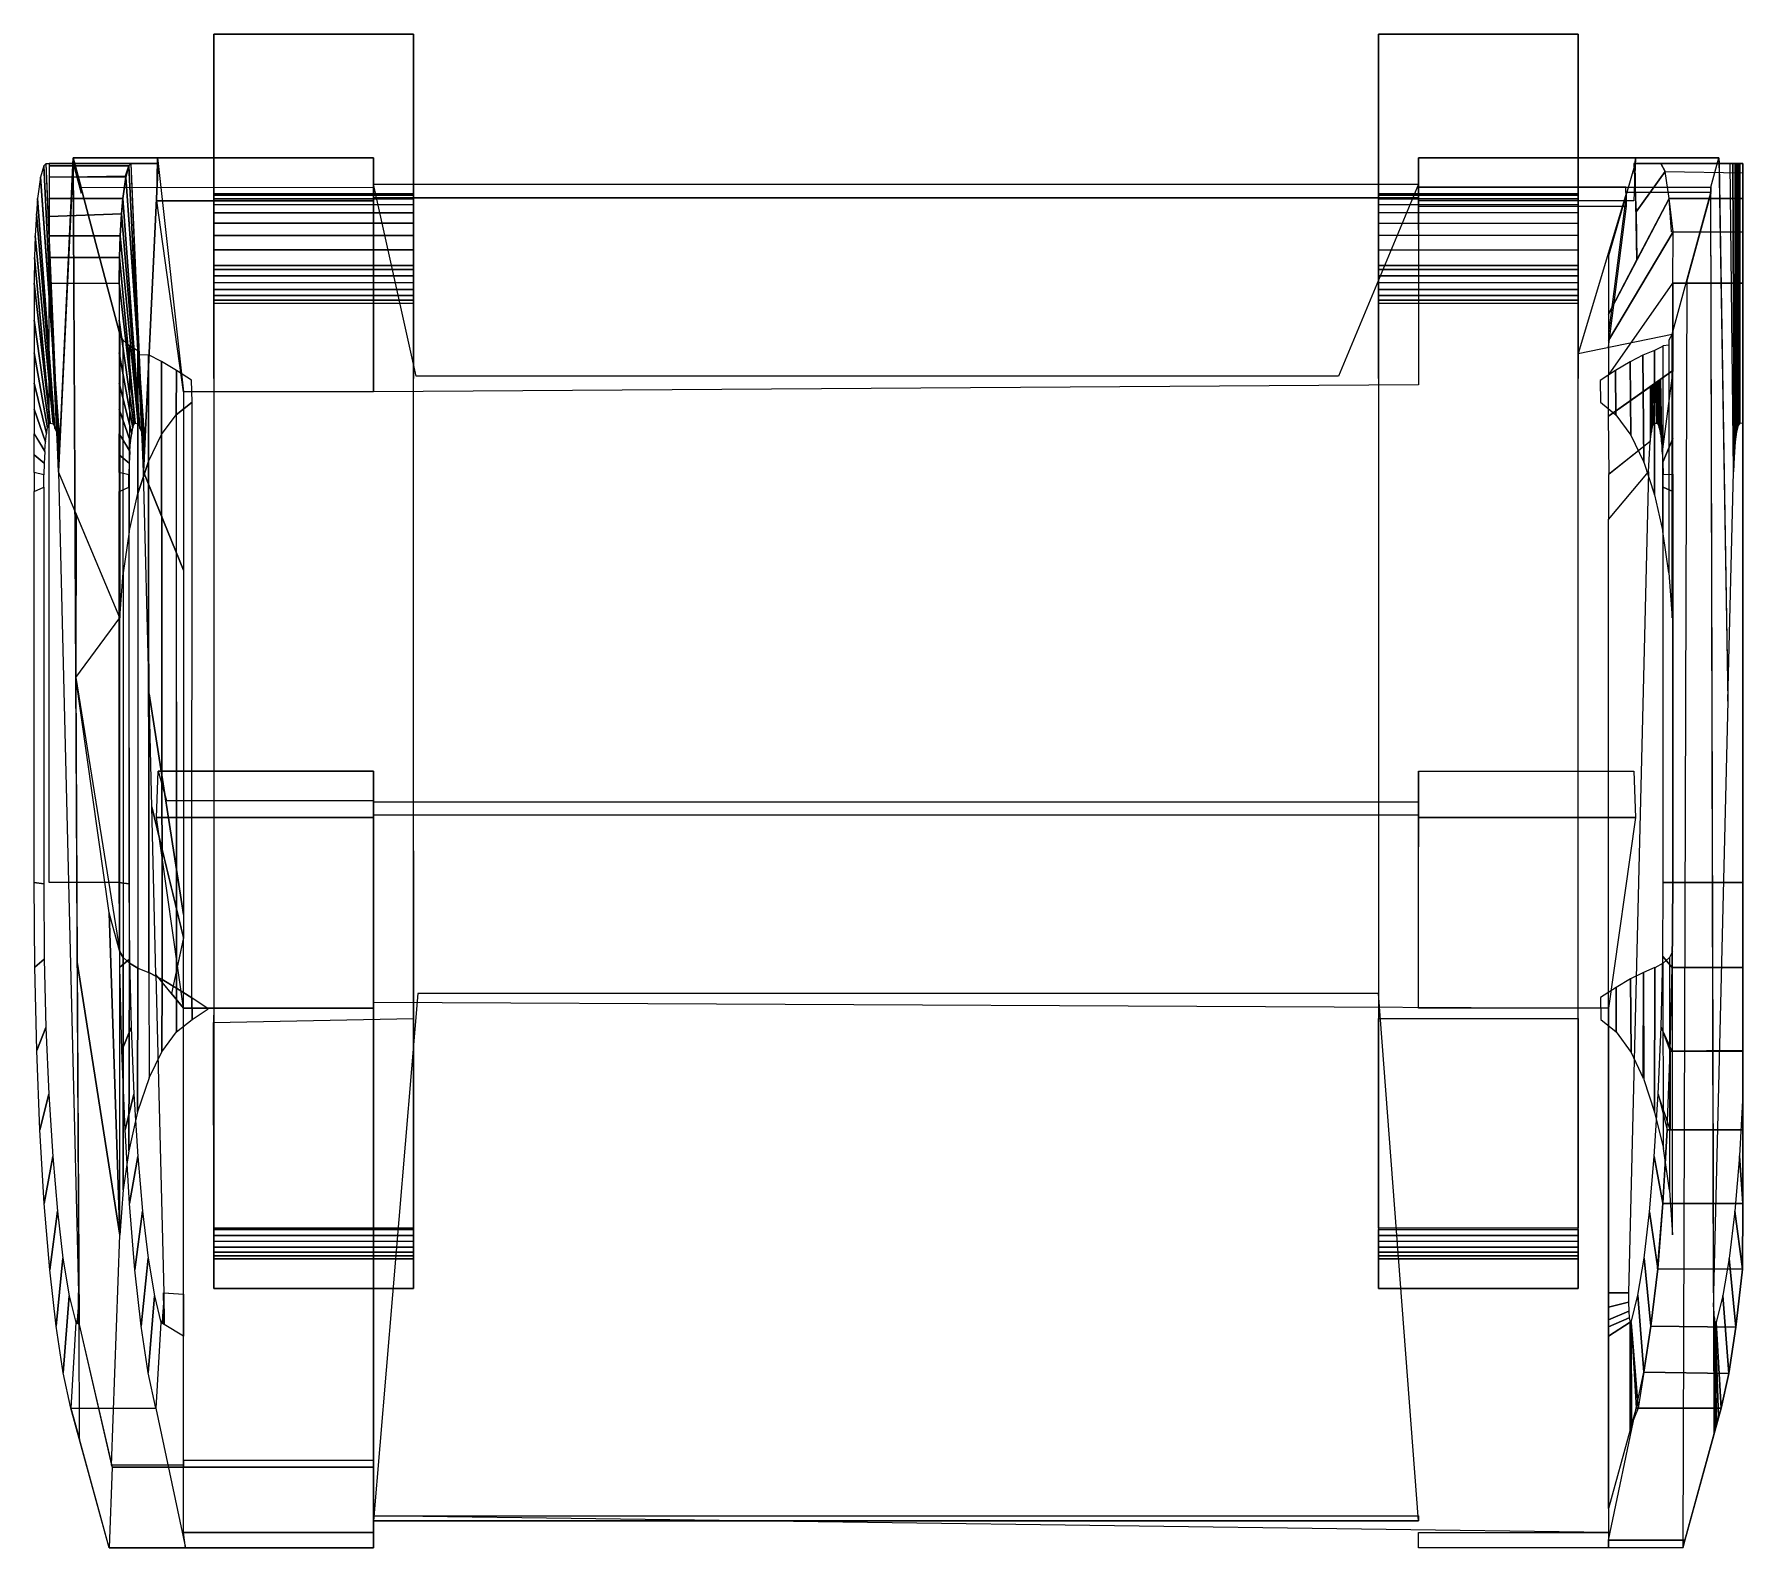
# Model space of a CAD drawing. Header units: millimetres. Extents: x -108 to 106, y -32 to 157.
import ezdxf

# ---------------------------------------------------------------- set-up
doc = ezdxf.new("R2010")
doc.units = ezdxf.units.MM
doc.layers.add('3D', color=1, linetype='Continuous')

msp = doc.modelspace()

# ---------------------------------------------------------------- linework, layer by layer
at = {"layer": '3D'}
for points in [[(-60.4, 157, 5), (-60.4, 137, 5), (-85.4, 137, 5), (-85.4, 157, 5)], [(-60.4, 157), (-60.4, 157, 5), (-85.4, 157, 5), (-85.4, 157)], [(-85.4, 157), (-85.4, 157, 5), (-85.4, 136.91, 4.61), (-85.4, 136.91, -0.13)], [(-60.4, 157), (-85.4, 157), (-85.4, 0), (-60.4, 0)], [(-60.4, 137, 5), (-60.4, 137), (-60.4, 157), (-60.4, 157, 5)], [(85.4, 157, 5), (85.4, 137, 5), (60.4, 137, 5), (60.4, 157, 5)], [(85.4, 157), (85.4, 157, 5), (60.4, 157, 5), (60.4, 157)], [(60.4, 157), (60.4, 157, 5), (60.4, 136.91, 4.61), (60.4, 136.91, -0.13)], [(85.4, 157), (60.4, 157), (60.4, 0), (85.4, 0)], [(85.4, 137, 5), (85.4, 137), (85.4, 157), (85.4, 157, 5)], [(-103.03, 141.52, 70.93), (-104.85, 102.22, 89.39), (-102.33, -0.54, 64.26), (-102.27, -4.48, 61.06)], [(-97.16, 119.45, 12.38), (-97.16, 83.96, 12.38), (-104.85, 102.22, 89.39), (-103.03, 141.52, 70.93)], [(-92.44, 141.52, 70.93), (-92.38, 140.84, 71.23), (-103.03, 140.82, 71.17), (-103.03, 141.52, 70.93)], [(-65.4, 137.85, 60.85), (-65.4, 141.52, 70.93), (-103.03, 141.52, 70.93), (-102, 137.82, 60.86)], [(-102, 137.82, 60.86), (-103, 141.52, 70.93), (-103.03, 140.82, 71.17), (-102.02, 137.12, 61.12)], [(-103, 141.52, 70.93), (-102.69, 76.5, 66.53), (-97.16, 83.96, 12.38), (-97.16, 119.45, 12.38)], [(-65.4, 141.52, 70.93), (-65.4, 136.13, 72.77), (-92.53, 136.13, 72.77), (-92.44, 141.52, 70.93)], [(-65.4, 137.85, 60.85), (-65.4, 132.51, 62.79), (-65.4, 136.13, 72.77), (-65.4, 141.52, 70.93)], [(65.4, 141.52, 70.93), (92.57, 141.52, 70.93), (92.37, 136.13, 72.77), (65.4, 136.13, 72.77)], [(65.4, 137.85, 60.85), (65.4, 141.52, 70.93), (65.4, 136.16, 72.87), (65.4, 132.53, 62.84)], [(102, 137.85, 60.85), (103, 141.52, 70.93), (65.4, 141.52, 70.93), (65.4, 137.85, 60.85)], [(103, 141.52, 70.93), (103.03, 140.82, 71.17), (92.54, 140.82, 71.17), (92.57, 141.52, 70.93)], [(103, 141.52, 70.93), (104.15, 73.51, 82.37), (102.34, -0.54, 64.26), (102, 137.86, 60.88)], [(-105.31, 107.66, 93.99), (-104.78, 106.63, 92.24), (-107.09, 139.12, 111.87), (-107.46, 136.44, 115.54)], [(-104.78, 106.9, 92.59), (-104.95, 104.58, 90.39), (-106.7, 140.52, 107.92), (-107.09, 139.12, 111.87)], [(-104.95, 104.58, 90.39), (-104.78, 103.49, 89.82), (-106.4, 140.82, 104.95), (-106.7, 140.52, 107.92)], [(-104.85, 102.22, 89.39), (-106.4, 140.82, 104.95), (-103.03, 140.82, 71.17), (-104.85, 102.22, 89.39)], [(-96.04, 140.52, 107.92), (-95.75, 140.82, 104.95), (-106, 140.82, 104.95), (-106, 140.52, 107.92)], [(-92.37, 140.82, 71.17), (-95.75, 140.82, 104.95), (-106, 140.82, 104.95), (-103.03, 140.82, 71.17)], [(-96.45, 139.28, 111.97), (-96.04, 140.52, 107.92), (-106, 140.52, 107.92), (-106, 139.12, 111.87)], [(-96.8, 136.44, 115.54), (-96.44, 139.12, 111.87), (-106, 139.12, 111.87), (-106, 136.44, 115.54)], [(-94.65, 107.66, 93.99), (-94.13, 106.63, 92.24), (-96.44, 139.12, 111.87), (-96.8, 136.44, 115.54)], [(-94.13, 106.9, 92.59), (-94.29, 104.58, 90.39), (-96.04, 140.52, 107.92), (-96.44, 139.12, 111.87)], [(-94.29, 104.58, 90.39), (-94.13, 103.49, 89.82), (-95.75, 140.82, 104.95), (-96.04, 140.52, 107.92)], [(-94.19, 102.22, 89.39), (-95.75, 140.82, 104.95), (-92.37, 140.82, 71.17), (-94.19, 102.22, 89.39)], [(-89.2, 89.93, 14.88), (-94.19, 102.22, 89.39), (-92.37, 140.82, 71.17), (-89.2, 112.23, 6.76)], [(89.2, 129.27, 39.36), (89.2, 121.97, 39.36), (92.76, 128.75, 75.05), (92.54, 140.82, 71.17)], [(103.03, 140.82, 71.17), (106, 140.82, 100.95), (95.75, 140.82, 104.95), (92.37, 140.82, 71.17)], [(96.28, 139.82, 110.33), (95.75, 140.82, 104.95), (92.37, 140.82, 71.17), (92.65, 134.78, 73.11)], [(96.8, 136.44, 115.54), (96.28, 139.82, 110.33), (92.65, 134.78, 73.11), (92.76, 128.75, 75.05)], [(95.75, 140.82, 104.95), (96.28, 139.82, 110.33), (106, 139.66, 110.72), (106, 140.82, 104.95)], [(95.75, 140.82, 104.95), (106, 140.82, 100.95), (106, 140.82, 104.95), (95.75, 140.82, 104.95)], [(106, 139.66, 110.72), (106, 136.42, 115.56), (96.8, 136.44, 115.54), (96.28, 139.82, 110.33)], [(104.42, 140.82, 85.07), (103.03, 140.82, 71.17), (104.15, 73.51, 82.37), (104.85, 102.22, 89.39)], [(104.92, 104.08, 90.11), (104.85, 102.22, 89.39), (104.42, 140.82, 85.07), (104.77, 140.82, 88.62)], [(105.06, 105.97, 91.5), (104.92, 104.08, 90.11), (104.77, 140.82, 88.62), (105.06, 140.82, 91.5)], [(105.22, 107.24, 93.16), (105.06, 105.97, 91.5), (105.06, 140.82, 91.5), (105.22, 140.82, 93.16)], [(105.41, 108.03, 95.02), (105.22, 107.24, 93.16), (105.22, 140.82, 93.16), (105.41, 140.82, 95.02)], [(105.62, 108.32, 97.17), (105.41, 108.03, 95.02), (105.41, 140.82, 95.02), (105.62, 140.82, 97.17)], [(106, 108.27, 100.95), (105.62, 108.32, 97.17), (105.62, 140.82, 97.17), (106, 140.82, 100.95)], [(106, 139.66, 100.95), (106, 139.66, 110.72), (106, 140.82, 104.95), (106, 140.82, 100.95)], [(106.01, 136.42, 115.56), (106, 139.66, 110.72), (106, 139.66, 100.95), (106, 136.42, 100.95)], [(-60.4, 137, 5), (-60.4, 136.85, 7.73), (-85.4, 136.85, 7.72), (-85.4, 137, 5)], [(-85.4, 137, -0.13), (-85.4, 133.75, -0.13), (-85.4, 136.85, 7.6), (-85.4, 137, -0.13)], [(-65.4, 136.52, 69.91), (-65.4, 138.23, 69.29), (65.4, 138.23, 69.29), (65.4, 136.52, 69.91)], [(65.4, 138.22, 69.28), (55.4, 114.21, 3.31), (-60.08, 114.21, 3.31), (-65.4, 138.22, 69.28)], [(-60.4, 137), (-60.4, 133.75), (-60.4, 136.85, 7.73), (-60.4, 137)], [(85.4, 137, 5), (85.4, 136.85, 7.73), (60.4, 136.85, 7.72), (60.4, 137, 5)], [(60.4, 137, -0.13), (60.4, 133.75, -0.13), (60.4, 136.85, 7.6), (60.4, 137, -0.13)], [(91.36, 137.85, 60.85), (65.4, 137.85, 60.85), (65.4, 135.47, 61.72), (91.43, 135.47, 61.72)], [(102.02, 137.18, 61.1), (91.43, 137.18, 61.1), (85.4, 117.02, 5.67), (97.16, 119.45, 12.38)], [(85.4, 137), (85.4, 133.75), (85.4, 136.85, 7.73), (85.4, 137)], [(91.43, 135.47, 61.72), (91.43, 137.18, 61.1), (89.2, 119.58, 12.75), (89.2, 117.87, 13.37)], [(102.02, 137.18, 61.1), (91.37, 137.18, 61.1), (91.37, 137.85, 60.85), (102, 137.85, 60.85)], [(98.5, -32.42, 25.85), (102.43, -18.11, 65.16), (102, 137.11, 60.9), (98.99, 126.13, 30.75)], [(-105.41, 108.04, 95.08), (-105.31, 107.66, 93.99), (-107.46, 136.44, 115.54), (-107.62, 134.53, 117.16)], [(-96.97, 134.53, 117.16), (-96.8, 136.44, 115.54), (-106, 136.44, 115.54), (-106, 134.17, 117.41)], [(-94.76, 108.04, 95.08), (-94.65, 107.66, 93.99), (-96.8, 136.44, 115.54), (-96.97, 134.53, 117.16)], [(-92.53, 136.13, 72.77), (-65.4, 136.13, 72.77), (-65.4, 112.23, 6.76), (-89.2, 112.23, 6.76)], [(-85.4, 134.65, 15.46), (-85.4, 123.91, -0.13), (-85.4, 126.43, -0.13), (-85.42, 135.66, 12.94)], [(-85.41, 135.66, 12.94), (-85.4, 126.43, -0.13), (-85.4, 129.2, -0.13), (-85.4, 136.4, 10.32)], [(-60.4, 136.85, 7.73), (-60.4, 136.4, 10.45), (-85.4, 136.4, 10.45), (-85.4, 136.85, 7.72)], [(-85.4, 136.4, 10.32), (-85.4, 129.2, -0.13), (-85.4, 133.75, -0.13), (-85.4, 136.85, 7.6)], [(-60.4, 136.4, 10.45), (-60.4, 135.66, 13.07), (-85.4, 135.67, 13.03), (-85.4, 136.4, 10.45)], [(-60.4, 135.66, 13.07), (-60.4, 134.65, 15.58), (-85.4, 134.65, 15.58), (-85.4, 135.67, 13.03)], [(-65.4, 112.23, 6.76), (-65.4, 136.52, 69.91), (65.4, 136.52, 69.91), (65.4, 113.13, 5.63)], [(-60.4, 134.65, 15.58), (-60.4, 123.91), (-60.4, 126.43), (-60.42, 135.66, 13.07)], [(-60.41, 135.66, 13.07), (-60.4, 126.43), (-60.4, 129.2), (-60.4, 136.4, 10.45)], [(-60.4, 136.4, 10.45), (-60.4, 129.2), (-60.4, 133.75), (-60.4, 136.85, 7.73)], [(60.4, 134.65, 15.46), (60.4, 123.91, -0.13), (60.4, 126.43, -0.13), (60.38, 135.66, 12.94)], [(60.39, 135.66, 12.94), (60.4, 126.43, -0.13), (60.4, 129.2, -0.13), (60.4, 136.4, 10.32)], [(85.4, 136.85, 7.73), (85.4, 136.4, 10.45), (60.4, 136.4, 10.45), (60.4, 136.85, 7.72)], [(60.4, 136.4, 10.32), (60.4, 129.2, -0.13), (60.4, 133.75, -0.13), (60.4, 136.85, 7.6)], [(85.4, 136.4, 10.45), (85.4, 135.66, 13.07), (60.4, 135.67, 13.03), (60.4, 136.4, 10.45)], [(85.4, 135.66, 13.07), (85.4, 134.65, 15.58), (60.4, 134.65, 15.58), (60.4, 135.67, 13.03)], [(85.4, 134.65, 15.58), (85.4, 123.91), (85.4, 126.43), (85.38, 135.66, 13.07)], [(85.39, 135.66, 13.07), (85.4, 126.43), (85.4, 129.2), (85.4, 136.4, 10.45)], [(85.4, 136.4, 10.45), (85.4, 129.2), (85.4, 133.75), (85.4, 136.85, 7.73)], [(97.28, 132.26, 118.5), (96.8, 136.44, 115.54), (89.2, 121.97, 39.36), (89.2, 118.65, 39.36)], [(106, 136.42, 115.56), (106, 132.21, 118.52), (97.1, 132.26, 118.5), (96.8, 136.44, 115.54)], [(106, 132.21, 118.52), (106.01, 136.42, 115.56), (106, 136.42, 100.95), (106, 132.21, 100.95)], [(-105.51, 108.24, 96.02), (-105.41, 108.04, 95.08), (-107.62, 134.53, 117.16), (-107.77, 131.78, 118.71)], [(-97.12, 131.78, 118.71), (-96.97, 134.53, 117.16), (-106, 134.17, 117.41), (-106, 131.78, 118.71)], [(-94.86, 108.24, 96.02), (-94.76, 108.04, 95.08), (-96.97, 134.53, 117.16), (-97.12, 131.78, 118.71)], [(-85.42, 133.35, 17.87), (-85.4, 120.78, -0.13), (-85.4, 123.91, -0.13), (-85.4, 134.65, 15.46)], [(-85.4, 131.81, 20.12), (-85.4, 117.47, -0.13), (-85.4, 120.78, -0.13), (-85.42, 133.35, 17.87)], [(-60.4, 134.65, 15.58), (-60.4, 133.35, 18), (-85.4, 133.35, 18), (-85.4, 134.65, 15.58)], [(-60.4, 133.35, 18), (-60.4, 131.81, 20.25), (-85.4, 131.81, 20.25), (-85.4, 133.35, 18)], [(-60.42, 133.35, 18), (-60.4, 120.78), (-60.4, 123.91), (-60.4, 134.65, 15.58)], [(-60.4, 131.81, 20.25), (-60.4, 117.47), (-60.4, 120.78), (-60.42, 133.35, 18)], [(60.38, 133.35, 17.87), (60.4, 120.78, -0.13), (60.4, 123.91, -0.13), (60.4, 134.65, 15.46)], [(60.4, 131.81, 20.12), (60.4, 117.47, -0.13), (60.4, 120.78, -0.13), (60.38, 133.35, 17.87)], [(85.4, 133.35, 18), (85.4, 131.81, 20.25), (60.4, 131.81, 20.25), (60.4, 133.35, 18)], [(85.38, 133.35, 18), (85.4, 120.78), (85.4, 123.91), (85.4, 134.65, 15.58)], [(85.4, 131.81, 20.25), (85.4, 117.47), (85.4, 120.78), (85.38, 133.35, 18)], [(-105.91, 108.32, 97.17), (-105.51, 108.24, 96.02), (-107.77, 131.78, 118.71), (-107.86, 129.07, 119.59)], [(-97.21, 129.07, 119.59), (-97.12, 131.78, 118.71), (-106, 131.78, 118.71), (-106, 129.07, 119.59)], [(-95.25, 108.32, 97.17), (-94.86, 108.24, 96.02), (-97.12, 131.78, 118.71), (-97.21, 129.07, 119.59)], [(-85.42, 130.03, 22.19), (-85.4, 115.09, -0.13), (-85.4, 117.47, -0.13), (-85.4, 131.81, 20.12)], [(-60.4, 131.81, 20.25), (-60.4, 130.03, 22.32), (-85.4, 130.03, 22.32), (-85.4, 131.81, 20.25)], [(-60.42, 130.03, 22.32), (-60.4, 115.09), (-60.4, 117.47), (-60.4, 131.81, 20.25)], [(60.38, 130.03, 22.19), (60.4, 115.09, -0.13), (60.4, 117.47, -0.13), (60.4, 131.81, 20.12)], [(85.38, 130.03, 22.32), (85.4, 115.09), (85.4, 117.47), (85.4, 131.81, 20.25)], [(97.24, 125.82, 119.95), (97.28, 132.26, 118.5), (89.2, 118.65, 39.36), (89.2, 114.32, 39.36)], [(106, 132.21, 118.52), (106, 125.82, 119.95), (97.24, 125.82, 119.95), (97.28, 132.26, 118.5)], [(106, 125.82, 119.95), (106, 132.21, 118.52), (106, 132.21, 100.95), (106, 125.59, 100.95)], [(-105.91, 108.32, 100.01), (-105.91, 108.32, 97.17), (-107.86, 129.07, 119.59), (-107.9, 125.82, 119.95)], [(-97.24, 125.82, 119.95), (-97.21, 129.07, 119.59), (-106, 129.07, 119.59), (-106, 125.82, 119.95)], [(-95.25, 108.32, 100.01), (-95.25, 108.32, 97.17), (-97.21, 129.07, 119.59), (-97.24, 125.82, 119.95)], [(-85.4, 128.04, 24.05), (-85.4, 113.91, -0.13), (-85.4, 115.09, -0.13), (-85.42, 130.03, 22.19)], [(-60.4, 130.03, 22.32), (-60.4, 128.04, 24.18), (-85.4, 128.04, 24.18), (-85.4, 130.03, 22.32)], [(-60.4, 128.04, 24.18), (-60.4, 113.91), (-60.4, 115.09), (-60.42, 130.03, 22.32)], [(60.4, 128.04, 24.05), (60.4, 113.91, -0.13), (60.4, 115.09, -0.13), (60.38, 130.03, 22.19)], [(85.4, 130.03, 22.32), (85.4, 128.04, 24.18), (60.4, 128.04, 24.18), (60.4, 130.03, 22.32)], [(85.4, 128.04, 24.18), (85.4, 113.91), (85.4, 115.09), (85.38, 130.03, 22.32)], [(-60.4, 128.04, 24.18), (-60.4, 127.56, 24.5), (-85.4, 127.57, 24.5), (-85.4, 128.04, 24.18)], [(-60.4, 127.56, 24.5), (-60.4, 126.76, 24.81), (-85.4, 126.76, 24.81), (-85.4, 127.57, 24.5)], [(-60.4, 126.76, 24.81), (-60.4, 125.91, 24.86), (-85.4, 125.9, 24.86), (-85.4, 126.76, 24.81)], [(-60.4, 116.86, 5.23), (-60.4, 128.04, 24.18), (-60.4, 127.56, 24.5), (-60.4, 116.86, 5.23)], [(-60.4, 127.56, 24.5), (-60.4, 126.76, 24.81), (-60.4, 116.86, 5.23), (-60.4, 127.56, 24.5)], [(-60.4, 126.76, 24.81), (-60.4, 125.91, 24.86), (-60.4, 116.86, 5.23), (-60.4, 126.76, 24.81)], [(85.4, 128.04, 24.18), (85.4, 127.56, 24.5), (60.4, 127.57, 24.5), (60.4, 128.04, 24.18)], [(85.4, 127.56, 24.5), (85.4, 126.76, 24.81), (60.4, 126.76, 24.81), (60.4, 127.57, 24.5)], [(85.4, 126.76, 24.81), (85.4, 125.91, 24.86), (60.4, 125.9, 24.86), (60.4, 126.76, 24.81)], [(85.4, 127.56, 24.5), (85.4, 126.76, 24.81), (85.4, 116.86, 5.23), (85.4, 127.56, 24.5)], [(85.4, 126.76, 24.81), (85.4, 125.91, 24.86), (85.4, 116.86, 5.23), (85.4, 126.76, 24.81)], [(-106.06, 108.17, 101.56), (-105.91, 108.32, 100.01), (-107.9, 125.82, 119.95), (-107.9, 121.19, 119.95)], [(-97.24, 50.84, 119.95), (-106, 50.84, 119.95), (-106, 125.82, 119.95), (-97.24, 125.82, 119.95)], [(-95.41, 108.17, 101.56), (-95.25, 108.32, 100.01), (-97.24, 125.82, 119.95), (-97.24, 121.19, 119.95)], [(-60.4, 125.91, 24.86), (-60.4, 125.06, 24.68), (-85.4, 125.06, 24.68), (-85.4, 125.9, 24.86)], [(-60.4, 125.06, 24.68), (-60.4, 124.31, 24.27), (-85.4, 124.3, 24.27), (-85.4, 125.06, 24.68)], [(-60.4, 124.31, 24.27), (-60.4, 123.71, 23.67), (-85.4, 123.71, 23.67), (-85.4, 124.3, 24.27)], [(-60.4, 125.91, 24.86), (-60.4, 125.06, 24.68), (-60.4, 116.86, 5.23), (-60.4, 125.91, 24.86)], [(-60.4, 125.06, 24.68), (-60.4, 124.31, 24.27), (-60.4, 116.86, 5.23), (-60.4, 125.06, 24.68)], [(-60.4, 124.31, 24.27), (-60.4, 123.71, 23.67), (-60.4, 116.86, 5.23), (-60.4, 124.31, 24.27)], [(85.4, 125.91, 24.86), (85.4, 125.06, 24.68), (60.4, 125.06, 24.68), (60.4, 125.9, 24.86)], [(85.4, 125.06, 24.68), (85.4, 124.31, 24.27), (60.4, 124.3, 24.27), (60.4, 125.06, 24.68)], [(85.4, 124.31, 24.27), (85.4, 123.71, 23.67), (60.4, 123.71, 23.67), (60.4, 124.3, 24.27)], [(85.4, 125.91, 24.86), (85.4, 125.06, 24.68), (85.4, 116.86, 5.23), (85.4, 125.91, 24.86)], [(85.4, 125.06, 24.68), (85.4, 124.31, 24.27), (85.4, 116.86, 5.23), (85.4, 125.06, 24.68)], [(85.4, 124.31, 24.27), (85.4, 123.71, 23.67), (85.4, 116.86, 5.23), (85.4, 124.31, 24.27)], [(89.2, 114.32, 39.36), (97.24, 125.82, 119.95), (97.24, 114.89, 119.95), (89.2, 109.19, 39.36)], [(106, 125.82, 119.95), (106, 50.84, 119.95), (97.24, 50.84, 119.95), (97.24, 125.82, 119.95)], [(106, 119.89, 100.95), (106, 117.52, 119.95), (106, 125.82, 119.85), (106, 125.59, 100.95)], [(-60.4, 123.71, 23.67), (-60.4, 123.3, 22.9), (-85.4, 123.3, 22.9), (-85.4, 123.71, 23.67)], [(-60.4, 123.71, 23.67), (-60.4, 123.3, 22.9), (-60.4, 116.86, 5.23), (-60.4, 123.71, 23.67)], [(85.4, 123.71, 23.67), (85.4, 123.3, 22.9), (60.4, 123.3, 22.9), (60.4, 123.71, 23.67)], [(85.4, 123.71, 23.67), (85.4, 123.3, 22.9), (85.4, 116.86, 5.23), (85.4, 123.71, 23.67)], [(-106.21, 107.72, 103.06), (-106.06, 108.17, 101.56), (-107.9, 121.19, 119.95), (-107.9, 117.14, 119.95)], [(-95.56, 107.72, 103.06), (-95.41, 108.17, 101.56), (-97.24, 121.19, 119.95), (-97.24, 117.14, 119.95)], [(106, 108.16, 101.61), (106, 108.27, 100.95), (106, 119.89, 100.95), (106, 117.52, 119.95)], [(-96.75, 118.69, 10.31), (-97.16, 119.45, 12.38), (-97.16, 83.96, 12.38), (-96.76, 89.58, 10.33)], [(-96.75, 118.69, 10.31), (-95.98, 117.99, 8.39), (-96.02, 94.7, 8.47), (-96.76, 89.58, 10.33)], [(-94.93, 117.39, 6.74), (-95.98, 117.99, 8.39), (-96.02, 94.7, 8.47), (-94.92, 99.5, 6.72)], [(94.96, 99.34, 6.78), (96.01, 94.76, 8.45), (96.04, 117.95, 8.5), (94.94, 117.4, 6.75)], [(96.76, 89.57, 10.34), (96.01, 94.76, 8.45), (96.04, 118.04, 8.5), (96.76, 118.14, 10.32)], [(96.76, 89.57, 10.34), (97.16, 83.96, 12.38), (97.16, 119.45, 12.38), (96.76, 118.7, 10.32)], [(-106.34, 107.02, 104.39), (-106.21, 107.72, 103.06), (-107.9, 117.14, 119.95), (-107.9, 113.32, 119.95)], [(-95.69, 107.02, 104.39), (-95.56, 107.72, 103.06), (-97.24, 117.14, 119.95), (-97.24, 113.32, 119.95)], [(-93.6, 116.85, 5.28), (-94.93, 116.84, 6.74), (-94.92, 99.5, 6.72), (-93.57, 103.53, 5.25)], [(-91.94, 116.02, 4.03), (-93.6, 116.85, 5.28), (-93.56, 39.55, 5.25), (-91.87, 38.7, 3.99)], [(-93.58, 116.85, 5.26), (-93.57, 103.53, 5.25), (-91.95, 106.88, 4.04), (-91.94, 116.02, 4.03)], [(-90.06, 114.9, 3.11), (-91.94, 116.02, 4.03), (-91.95, 106.88, 4.04), (-90.12, 109.37, 3.13)], [(-90.06, 114.9, 3.11), (-91.94, 116.02, 4.03), (-91.87, 38.7, 3.99), (-90.06, 37.62, 3.11)], [(90.11, 109.38, 3.12), (91.99, 106.8, 4.07), (91.9, 116, 4.01), (90.09, 114.92, 3.12)], [(91.99, 106.8, 4.07), (93.61, 103.43, 5.29), (93.51, 116.81, 5.21), (91.9, 116, 4.01)], [(93.61, 103.43, 5.29), (94.96, 99.34, 6.78), (94.94, 117.4, 6.75), (93.51, 116.81, 5.21)], [(106, 107.73, 103.02), (106, 108.16, 101.61), (106, 117.52, 119.95), (106, 115.53, 119.95)], [(106, 107.03, 104.38), (106, 107.73, 103.02), (106, 115.53, 119.95), (106, 112.61, 119.95)], [(-90.06, 114.9, 3.11), (-90.12, 109.37, 3.13), (-88.13, 110.96, 2.57), (-88.18, 113.68, 2.57)], [(88.15, 113.67, 2.57), (88.18, 110.93, 2.58), (90.11, 109.38, 3.12), (90.09, 114.92, 3.12)], [(95.25, 108.32, 100.01), (95.41, 108.16, 101.58), (95.27, 113.49, 100.15), (95.1, 113.37, 98.47)], [(95.42, 108.16, 101.63), (95.55, 107.74, 103), (95.42, 113.6, 101.69), (95.27, 113.49, 100.15)], [(95.55, 107.74, 103), (95.69, 106.99, 104.43), (95.57, 113.7, 103.2), (95.42, 113.6, 101.69)], [(95.69, 106.99, 104.43), (95.82, 105.99, 105.66), (95.68, 113.78, 104.27), (95.57, 113.7, 103.2)], [(95.82, 105.99, 105.66), (95.92, 104.75, 106.68), (95.76, 113.83, 105.05), (95.68, 113.7, 104.28)], [(95.92, 104.75, 106.68), (95.76, 113.83, 105.05), (97.24, 114.89, 119.95), (95.92, 104.75, 106.68)], [(95.92, 104.75, 106.68), (95.99, 103.44, 107.38), (97.24, 106.4, 119.95), (97.24, 114.89, 119.95)], [(-106.47, 105.99, 105.66), (-106.34, 107.02, 104.39), (-107.9, 113.32, 119.95), (-107.9, 110.08, 119.95)], [(-95.82, 105.99, 105.66), (-95.69, 107.02, 104.39), (-97.24, 113.32, 119.95), (-97.24, 110.08, 119.95)], [(89.26, 101.94, 39.93), (89.2, 109.19, 39.36), (94.4, 112.87, 91.46), (94.41, 106.04, 91.57)], [(94.41, 106.04, 91.57), (94.57, 107.23, 93.13), (94.53, 112.96, 92.72), (94.4, 112.87, 91.46)], [(94.57, 107.23, 93.13), (94.76, 108.05, 95.1), (94.7, 113.09, 94.49), (94.53, 112.96, 92.72)], [(94.76, 108.05, 95.1), (94.97, 108.32, 97.17), (94.89, 113.22, 96.32), (94.7, 113.09, 94.49)], [(94.97, 108.32, 97.17), (95.25, 108.32, 100.01), (95.1, 113.37, 98.47), (94.89, 113.22, 96.32)], [(106, 105.94, 105.7), (106, 107.03, 104.38), (106, 112.61, 119.95), (106, 109.63, 119.95)], [(-106.57, 104.83, 106.62), (-106.47, 105.99, 105.66), (-107.9, 110.08, 119.95), (-107.9, 107, 119.95)], [(-95.91, 104.83, 106.62), (-95.82, 105.99, 105.66), (-97.24, 110.08, 119.95), (-97.24, 107, 119.95)], [(-90.06, 37.62, 3.11), (-88.17, 36.4, 2.57), (-88.13, 110.96, 2.57), (-90.12, 109.37, 3.13)], [(106, 104.73, 106.69), (106, 105.94, 105.7), (106, 109.63, 119.95), (106, 107.02, 119.95)], [(-106.65, 103.32, 107.43), (-107.9, 104.35, 119.95), (-107.9, 107, 119.95), (-106.57, 104.74, 106.67)], [(-95.99, 103.32, 107.43), (-97.24, 104.35, 119.95), (-97.24, 107, 119.95), (-95.92, 104.74, 106.67)], [(106, 103.45, 107.38), (106, 104.73, 106.69), (106, 107.02, 119.95), (106, 104.32, 119.95)], [(94.19, 102.22, 89.39), (94.41, 106.04, 91.57), (89.2, 101.9, 39.36), (89.2, 96.28, 39.36)], [(95.99, 103.44, 107.38), (96.04, 101.89, 107.86), (97.24, 101.95, 119.95), (97.24, 106.4, 119.95)], [(-106.69, 101.86, 107.86), (-107.9, 102.13, 119.95), (-107.9, 104.35, 119.95), (-106.65, 103.32, 107.43)], [(-96.04, 101.86, 107.86), (-97.24, 102.13, 119.95), (-97.24, 104.35, 119.95), (-95.99, 103.32, 107.43)], [(-93.57, 103.53, 5.25), (-94.92, 99.5, 6.72), (-94.91, 40.1, 6.71), (-93.56, 39.55, 5.25)], [(106, 101.96, 107.84), (106, 103.45, 107.38), (106, 104.32, 119.95), (106, 101.96, 119.95)], [(-106.7, 100.32, 108.01), (-106.69, 101.86, 107.86), (-107.9, 102.13, 119.95), (-107.89, 99.75, 119.84)], [(-96.05, 100.32, 108.01), (-96.04, 101.86, 107.86), (-97.24, 102.13, 119.95), (-97.23, 99.75, 119.84)], [(-89.2, 46.84, 30.56), (-93.52, 74.44, 82.6), (-94.19, 102.22, 89.39), (-89.2, 89.93, 14.88)], [(89.2, 96.28, 39.36), (94.19, 102.22, 89.39), (91.69, -0.54, 64.26), (89.2, -0.54, 39.36)], [(96.04, 101.89, 107.86), (97.24, 101.95, 119.95), (97.24, 99.77, 119.95), (96.05, 100.32, 108.01)], [(106, 100.32, 108.01), (106, 101.96, 107.84), (106, 101.96, 119.95), (106, 99.88, 119.95)], [(-106.7, 50.68, 108.01), (-107.9, 50.84, 119.95), (-107.9, 99.75, 119.95), (-106.7, 100.32, 108.01)], [(-96.05, 50.68, 108.01), (-97.24, 50.84, 119.95), (-97.24, 99.75, 119.95), (-96.05, 100.32, 108.01)], [(-96.02, 94.7, 8.47), (-94.92, 99.5, 6.72), (-94.91, 40.1, 6.71), (-95.98, 40.72, 8.4)], [(96.05, 100.32, 108.01), (97.24, 99.77, 119.95), (97.24, 50.84, 119.95), (96.05, 50.84, 108.01)], [(106, 100.32, 108.01), (106, 50.68, 108.01), (106, 50.84, 119.95), (106, 99.88, 119.95)], [(-102.64, 96.97, 67.25), (-102.69, 76.5, 66.53), (-97.16, 42.17, 12.38), (-97.16, 83.96, 12.38)], [(-96.76, 41.43, 10.35), (-95.98, 40.72, 8.4), (-96.02, 94.7, 8.47), (-96.76, 89.58, 10.33)], [(-97.16, 83.96, 12.38), (-96.76, 89.58, 10.33), (-96.76, 41.43, 10.35), (-97.16, 42.17, 12.38)], [(-97.16, 6.68, 12.38), (-98.5, 47.05, 25.81), (-102.69, 76.5, 66.53), (-102.5, 40.86, 64.12)], [(-97.16, 42.17, 12.38), (-98.5, 47.05, 25.81), (-102.69, 76.5, 66.53), (-97.16, 42.17, 12.38)], [(-93.17, 60.3, 79.14), (-93.52, 74.44, 82.6), (-89.2, 46.84, 30.56), (-89.2, 43.94, 31.61)], [(-65.4, 58.96, 73.08), (-92.57, 58.96, 73.08), (-92.36, 64.78, 70.97), (-65.4, 64.78, 70.97)], [(-65.4, 61.09, 60.9), (-65.4, 64.75, 70.99), (-92.36, 64.78, 70.97), (-91.35, 61.09, 60.9)], [(-65.4, 61.09, 60.9), (-65.4, 55.32, 63.02), (-65.4, 58.96, 73.08), (-65.4, 64.78, 70.97)], [(65.4, 58.96, 73.08), (65.4, 64.78, 70.97), (92.36, 64.78, 70.97), (92.57, 58.96, 73.08)], [(65.4, 61.09, 60.9), (65.4, 64.75, 70.99), (65.4, 58.96, 73.08), (65.4, 55.31, 63)], [(-90.69, 36.93, 36.06), (-92.66, 39.32, 74.01), (-93.17, 60.3, 79.14), (-89.2, 43.92, 31.62)], [(-65.4, 59.24, 69.9), (-65.4, 60.94, 69.28), (65.4, 60.94, 69.28), (65.4, 59.24, 69.9)], [(-65.4, 35.11, 7.21), (-89.2, 35.11, 7.21), (-92.57, 58.96, 73.08), (-65.4, 58.96, 73.08)], [(-65.4, 59.24, 69.9), (-65.4, 57.97, 70.36), (-65.4, 34.82, 6), (-65.4, 35.84, 5.63)], [(89.2, 35.11, 7.21), (65.4, 35.11, 7.21), (65.4, 58.96, 73.08), (92.57, 58.96, 73.08)], [(-60.4, 39.61), (-60.4, 46.04, 23.02), (-60.4, 54.8, 23.03), (-60.4, 54.8)], [(-106.63, 41.23, 107.23), (-107.82, 40.24, 119.14), (-107.9, 50.84, 119.95), (-106.7, 50.68, 108.01)], [(-95.97, 41.23, 107.23), (-97.16, 40.24, 119.14), (-97.24, 50.84, 119.95), (-96.05, 50.68, 108.01)], [(96.05, 50.84, 108.01), (97.24, 50.84, 119.95), (97.16, 40.2, 119.14), (95.98, 41.59, 107.29)], [(97.24, 50.84, 119.95), (106, 50.84, 119.95), (106, 40.19, 119.13), (97.16, 40.2, 119.14)], [(106, 41.68, 107.31), (106, 39.8, 119.07), (106, 50.84, 119.95), (106, 50.68, 108.01)], [(-97.16, 42.17, 12.38), (-98.5, 47.05, 25.81), (-97.16, 6.68, 12.38), (-97.16, 42.17, 12.38)], [(-60.4, 39.61), (-60.4, 39.56, 5.23), (-60.4, 46.04, 23.02), (-60.4, 39.61)], [(-89.2, 35.11, 7.21), (-89.2, 43.94, 31.61), (-90.69, 36.93, 36.06), (-89.2, 35.11, 7.21)], [(-106.42, 32.68, 105.12), (-107.57, 29.79, 116.71), (-107.82, 40.24, 119.14), (-106.63, 41.23, 107.23)], [(-97.16, 6.68, 12.38), (-102.5, 40.86, 64.12), (-102.27, -4.48, 61.06), (-98.21, -22.11, 22.86)], [(-97.16, 42.17, 12.38), (-96.76, 41.43, 10.35), (-96.75, 12.37, 10.31), (-97.16, 6.68, 12.38)], [(-95.76, 32.68, 105.12), (-96.92, 29.79, 116.71), (-97.16, 40.24, 119.14), (-95.97, 41.23, 107.23)], [(-96.76, 41.43, 10.35), (-95.98, 40.72, 8.4), (-96.05, 17.24, 8.53), (-96.75, 12.37, 10.31)], [(-95.98, 40.72, 8.4), (-94.91, 40.1, 6.71), (-94.95, 22.12, 6.76), (-96.05, 17.24, 8.53)], [(94.96, 22.08, 6.77), (96.07, 17.52, 8.46), (96.02, 40.74, 8.48), (95, 40.16, 6.76)], [(97.16, 40.18, 119.13), (97.16, 29.71, 116.68), (95.77, 32.71, 105.14), (95.98, 41.59, 107.29)], [(96.82, 12.33, 10.35), (96.07, 17.52, 8.46), (96.02, 40.74, 8.48), (96.82, 41.46, 10.33)], [(96.82, 12.33, 10.35), (97.22, 6.72, 12.39), (97.22, 42.21, 12.39), (96.82, 41.46, 10.33)], [(106, 32.73, 105.14), (106, 29.71, 116.68), (106, 39.81, 119.04), (106, 41.68, 107.31)], [(-94.91, 40.1, 6.71), (-93.56, 39.55, 5.25), (-93.51, 26.38, 5.21), (-94.95, 22.12, 6.76)], [(-91.87, 38.7, 3.99), (-93.56, 39.55, 5.25), (-93.51, 26.38, 5.21), (-91.92, 29.64, 4.02)], [(-89.2, 35.11, 7.21), (-92.66, 39.32, 74.01), (-91.68, -0.54, 64.26), (-89.2, -0.7, 20.27)], [(-90.06, 37.62, 3.11), (-91.87, 38.7, 3.99), (-91.92, 29.64, 4.02), (-90.07, 32.14, 3.11)], [(-60.4, 39.08, 4.27), (-60.4, 39.56, 5.23), (-60.4, 39.61), (-60.4, 39.08)], [(-60.4, 38.29, 3.37), (-60.4, 39.08, 4.27), (-60.4, 39.08), (-60.4, 38.29)], [(90.17, 32.14, 3.14), (92.05, 29.55, 4.08), (91.96, 38.76, 4.02), (90.15, 37.68, 3.13)], [(92.05, 29.55, 4.08), (93.53, 26.34, 5.22), (93.56, 39.55, 5.25), (91.96, 38.76, 4.02)], [(93.6, 26.16, 5.29), (94.96, 22.08, 6.77), (95, 40.19, 6.76), (93.56, 39.55, 5.25)], [(97.16, 40.2, 119.14), (106, 40.2, 119.14), (106, 29.79, 116.71), (96.92, 29.71, 116.68)], [(-88.13, 33.68, 2.57), (-88.17, 36.4, 2.57), (-90.06, 37.62, 3.11), (-90.07, 32.14, 3.11)], [(-86.11, 35.03, 2.38), (-88.17, 36.4, 2.57), (-88.13, 33.68, 2.57), (-86.11, 35.03, 2.38)], [(-65.4, -29.05, 27.32), (65.4, -29.05, 27.32), (60.4, 36.93, 3.31), (-59.88, 36.93, 3.31)], [(-60.4, 37.39, 2.76), (-60.4, 38.29, 3.37), (-60.4, 38.29), (-60.4, 37.39)], [(-60.4, 36.31, 2.37), (-60.4, 37.39, 2.76), (-60.4, 37.39), (-60.4, 36.31)], [(88.21, 36.43, 2.58), (88.24, 33.69, 2.59), (90.17, 32.14, 3.14), (90.15, 37.68, 3.13)], [(-65.4, -30.5, 31.13), (-89.2, -30.5, 31.13), (-89.2, 35.11, 7.21), (-65.4, 35.11, 7.21)], [(-65.4, -28.43, 29.02), (-65.4, 35.84, 5.63), (89.2, 35.11, 7.21), (89.2, -30.51, 31.09)], [(-65.4, -20.77, 26.23), (-65.4, -20.34, 27.43), (-65.4, 35.11, 7.21), (-65.4, 34.82, 6)], [(-60.4, 35.25, 2.27), (-60.4, 36.31, 2.37), (-60.4, 36.31), (-60.4, 35.59)], [(-60.4, 34.64, 2.32), (-60.4, 35.25, 2.27), (-60.4, 35.59), (-60.4, 35.06, 0.02)], [(-60.4, 34.08, 2.45), (-60.4, 34.64, 2.32), (-60.4, 35.06), (-60.4, 34.55)], [(-60.4, 33.8, 2.54), (-60.4, 34.08, 2.45), (-60.4, 34.55), (-60.4, 34.21)], [(-106.07, 24.34, 101.63), (-107.18, 19.89, 112.72), (-107.57, 29.79, 116.71), (-106.42, 32.68, 105.12)], [(-95.41, 24.34, 101.63), (-96.52, 19.89, 112.72), (-96.92, 29.79, 116.71), (-95.76, 32.68, 105.12)], [(-60.4, 7.59, 12.08), (-85.4, 7.59, 12.08), (-85.46, 33.32, 2.68), (-60.4, 33.8, 2.54)], [(-85.4, 7.59, 12.08), (-85.4, 16.38), (-85.4, 34.21), (-85.4, 33.8, 2.54)], [(-60.4, 7.59, 12.08), (-60.4, 16.38), (-60.4, 34.21), (-60.4, 33.8, 2.54)], [(85.4, 7.59, 12.08), (60.4, 7.59, 12.08), (60.4, 33.8, 2.54), (85.4, 33.8, 2.54)], [(96.93, 29.71, 116.68), (96.93, 19.86, 112.72), (95.41, 24.33, 101.62), (95.77, 32.71, 105.14)], [(106, 24.29, 101.6), (106, 19.86, 112.72), (106, 29.71, 116.68), (106, 32.73, 105.14)], [(96.93, 29.71, 116.68), (106, 29.71, 116.68), (106, 19.87, 112.71), (96.52, 19.86, 112.72)], [(-105.58, 16.55, 96.79), (-106.63, 10.65, 107.26), (-107.18, 19.89, 112.72), (-106.07, 24.34, 101.63)], [(-94.93, 16.55, 96.79), (-95.98, 10.65, 107.26), (-96.52, 19.89, 112.72), (-95.41, 24.34, 101.63)], [(95.41, 24.33, 101.62), (96.52, 19.86, 112.72), (95.98, 10.68, 107.28), (94.93, 16.55, 96.79)], [(105.59, 16.64, 96.86), (106, 10.66, 107.27), (106, 19.87, 112.71), (106, 24.29, 101.6)], [(96.52, 19.86, 112.72), (106, 19.86, 112.72), (106, 10.66, 107.26), (95.98, 10.65, 107.26)], [(-104.99, 9.69, 90.85), (-105.95, 2.37, 100.45), (-106.63, 10.65, 107.26), (-105.58, 16.55, 96.79)], [(-94.34, 9.69, 90.85), (-95.3, 2.37, 100.45), (-95.98, 10.65, 107.26), (-94.93, 16.55, 96.79)], [(-85.4, 6.67, 12.26), (-85.4, 7.59, 12.08), (-85.4, 16.38), (-85.4, 15.26)], [(-85.4, 5.91, 12.19), (-85.4, 6.67, 12.26), (-85.4, 15.26), (-85.4, 14.49)], [(-60.4, 6.67, 12.26), (-60.4, 7.59, 12.08), (-60.4, 16.38), (-60.4, 15.26)], [(-60.4, 5.91, 12.19), (-60.4, 6.67, 12.26), (-60.4, 15.26), (-60.4, 14.49)], [(94.93, 16.55, 96.79), (95.98, 10.68, 107.28), (95.35, 2.51, 100.59), (94.33, 9.63, 90.78)], [(104.99, 9.69, 90.84), (105.96, 2.43, 100.51), (106, 10.66, 107.26), (105.59, 16.64, 96.86)], [(-85.4, 5.18, 11.92), (-85.4, 5.91, 12.19), (-85.4, 14.49), (-85.4, 13.22)], [(-85.4, 4.58, 11.51), (-85.4, 5.18, 11.92), (-85.4, 13.22), (-85.4, 12.23)], [(-60.4, 5.18, 11.92), (-60.4, 5.91, 12.19), (-60.4, 14.49), (-60.4, 13.22)], [(-60.4, 4.58, 11.51), (-60.4, 5.18, 11.92), (-60.4, 13.22), (-60.4, 12.23)], [(-85.4, 4.09, 10.96), (-85.4, 4.58, 11.51), (-85.4, 12.23), (-85.4, 11.35)], [(-85.4, 3.74, 10.28), (-85.4, 10.37), (-85.4, 11.35), (-85.4, 4.09, 10.96)], [(-60.4, 4.09, 10.96), (-60.4, 4.58, 11.51), (-60.4, 12.23), (-60.4, 11.35)], [(-60.4, 3.74, 10.28), (-60.4, 10.37), (-60.4, 11.35), (-60.4, 4.09, 10.96)], [(-104.29, 3.83, 83.86), (-105.16, -4.69, 92.53), (-105.95, 2.37, 100.45), (-104.99, 9.69, 90.85)], [(-93.64, 3.83, 83.86), (-94.51, -4.69, 92.53), (-95.3, 2.37, 100.45), (-94.34, 9.69, 90.85)], [(-85.4, 0), (-85.4, 3.74, 10.28), (-85.4, 10.37), (-85.4, 0)], [(-60.4, 0), (-60.4, 3.74, 10.28), (-60.4, 10.37), (-60.4, 0)], [(94.33, 9.63, 90.78), (95.35, 2.48, 100.56), (94.51, -4.68, 92.56), (93.64, 3.8, 83.82)], [(95.98, 10.65, 107.26), (106, 10.66, 107.26), (105.96, 2.43, 100.51), (95.31, 2.48, 100.56)], [(104.29, 3.78, 83.79), (105.15, -4.8, 92.42), (105.96, 2.43, 100.51), (104.99, 9.69, 90.84)], [(-85.4, 7.41, 12.14), (-85.4, 7.59, 12.08), (-60.4, 7.59, 12.08), (-60.4, 7.41, 12.14)], [(-85.4, 6.67, 12.26), (-85.4, 7.41, 12.14), (-60.4, 7.41, 12.14), (-60.4, 6.67, 12.26)], [(-85.4, 5.95, 12.2), (-85.4, 6.67, 12.26), (-60.4, 6.67, 12.26), (-60.4, 5.91, 12.19)], [(60.4, 6.67, 12.26), (60.4, 7.41, 12.14), (85.4, 7.41, 12.14), (85.4, 6.67, 12.26)], [(60.4, 5.95, 12.2), (60.4, 6.67, 12.26), (85.4, 6.67, 12.26), (85.4, 5.91, 12.19)], [(-85.4, 5.18, 11.92), (-85.4, 5.95, 12.2), (-60.4, 5.91, 12.19), (-60.4, 5.18, 11.92)], [(-85.4, 4.58, 11.51), (-85.4, 5.18, 11.92), (-60.4, 5.18, 11.92), (-60.4, 4.58, 11.51)], [(-85.4, 4.09, 10.96), (-85.4, 4.58, 11.51), (-60.4, 4.58, 11.51), (-60.4, 4.09, 10.96)], [(60.4, 5.18, 11.92), (60.4, 5.95, 12.2), (85.4, 5.91, 12.19), (85.4, 5.18, 11.92)], [(60.4, 4.58, 11.51), (60.4, 5.18, 11.92), (85.4, 5.18, 11.92), (85.4, 4.58, 11.51)], [(60.4, 4.09, 10.96), (60.4, 4.58, 11.51), (85.4, 4.58, 11.51), (85.4, 4.09, 10.96)], [(-103.51, -0.89, 75.96), (-104.27, -10.52, 83.6), (-105.16, -4.69, 92.53), (-104.29, 3.83, 83.86)], [(-92.85, -0.89, 75.96), (-93.62, -10.52, 83.6), (-94.51, -4.69, 92.53), (-93.64, 3.83, 83.86)], [(-85.4, 3.74, 10.28), (-85.4, 4.09, 10.96), (-60.4, 4.09, 10.96), (-60.4, 3.74, 10.28)], [(-85.4, 0), (-85.4, 3.74, 10.28), (-60.4, 3.74, 10.28), (-60.4, 0)], [(60.4, 3.74, 10.28), (60.4, 4.09, 10.96), (85.4, 4.09, 10.96), (85.4, 3.74, 10.28)], [(60.4, 0), (60.4, 3.74, 10.28), (85.4, 3.74, 10.28), (85.4, 0)], [(93.64, 3.8, 83.82), (94.51, -4.68, 92.56), (93.63, -10.46, 83.74), (92.87, -0.82, 76.1)], [(95.35, 2.48, 100.56), (105.96, 2.43, 100.51), (105.15, -4.8, 92.42), (94.51, -4.68, 92.56)], [(103.52, -0.84, 76.06), (104.26, -10.6, 83.49), (105.15, -4.8, 92.42), (104.29, 3.78, 83.79)], [(-102.67, -4.23, 67.6), (-103.3, -14.94, 73.89), (-104.27, -10.52, 83.6), (-103.51, -0.89, 75.96)], [(-102.35, -2.34, 64.38), (-102.33, -1.69, 64.21), (-102.34, -4.43, 62.24), (-102.39, -4.4, 63.04)], [(-102.33, -1.69, 64.21), (-102.33, -1.02, 64.19), (-102.31, -4.45, 61.72), (-102.34, -4.43, 62.24)], [(-102.33, -1.02, 64.19), (-102.33, -0.54, 64.26), (-102.27, -4.48, 61.06), (-102.31, -4.45, 61.72)], [(-92.02, -4.23, 67.6), (-92.65, -14.94, 73.89), (-93.62, -10.52, 83.6), (-92.85, -0.89, 75.96)], [(-91.7, -2.34, 64.38), (-91.68, -1.69, 64.21), (-91.69, -4.43, 62.24), (-91.74, -4.4, 63.04)], [(-91.69, -0.54, 64.26), (-89.2, -0.7, 20.27), (-89.2, -5.96, 22.18), (-91.61, -4.48, 61.06)], [(-91.68, -1.69, 64.21), (-91.68, -1.02, 64.19), (-91.65, -4.45, 61.72), (-91.69, -4.43, 62.24)], [(-91.68, -1.02, 64.19), (-91.68, -0.54, 64.26), (-91.61, -4.48, 61.06), (-91.65, -4.45, 61.72)], [(91.69, -0.54, 64.26), (91.68, -1.7, 64.22), (89.2, -2.3, 39.36), (89.2, -0.54, 39.36)], [(91.68, -1.7, 64.22), (91.72, -2.8, 64.61), (89.2, -3.89, 39.36), (89.2, -2.3, 39.36)], [(92.87, -0.82, 76.1), (93.63, -10.46, 83.74), (92.92, -14.94, 73.89), (92.02, -4.23, 67.6)], [(102.37, -2.81, 64.61), (102.33, -1.76, 64.22), (102.43, -18.11, 65.16), (102.56, -17.62, 66.53)], [(102.67, -4.23, 67.6), (103.3, -14.94, 73.89), (104.26, -10.6, 83.49), (103.52, -0.84, 76.06)], [(-102.67, -4.23, 67.6), (-103.3, -14.94, 73.89), (-102.23, -18.82, 63.22), (-102.27, -4.48, 61.06)], [(-102.58, -4.29, 66.09), (-102.54, -4.31, 65.44), (-102.47, -3.77, 65.53), (-102.52, -4.05, 66.08)], [(-102.54, -4.31, 65.44), (-102.5, -4.34, 64.76), (-102.43, -3.45, 65.14), (-102.47, -3.77, 65.53)], [(-102.43, -3.46, 65.13), (-102.38, -2.92, 64.68), (-102.44, -4.37, 63.95), (-102.5, -4.34, 64.76)], [(-102.38, -2.92, 64.68), (-102.35, -2.34, 64.38), (-102.39, -4.4, 63.04), (-102.44, -4.37, 63.95)], [(-91.97, -4.26, 67.14), (-91.87, -4.05, 66.08), (-91.92, -4.29, 66.09), (-91.97, -4.26, 67.15)], [(-91.92, -4.29, 66.09), (-91.88, -4.31, 65.44), (-91.81, -3.77, 65.53), (-91.87, -4.05, 66.08)], [(-91.88, -4.31, 65.44), (-91.84, -4.34, 64.76), (-91.77, -3.45, 65.14), (-91.81, -3.77, 65.53)], [(-91.77, -3.46, 65.13), (-91.73, -2.92, 64.68), (-91.79, -4.37, 63.95), (-91.84, -4.34, 64.76)], [(-91.73, -2.92, 64.68), (-91.7, -2.34, 64.38), (-91.74, -4.4, 63.04), (-91.79, -4.37, 63.95)], [(91.72, -2.8, 64.61), (91.8, -3.67, 65.4), (89.2, -4.78, 39.32), (89.19, -3.9, 39.29)], [(91.8, -3.67, 65.4), (91.91, -4.18, 66.51), (89.2, -5.95, 39.36), (89.2, -4.78, 39.31)], [(89.2, -5.95, 39.39), (91.91, -4.18, 66.51), (91.89, -17.68, 66.36), (89.2, -27.5, 39.36)], [(89.2, -5.95, 39.39), (91.91, -4.18, 66.51), (91.89, -17.68, 66.36), (89.2, -27.5, 39.36)], [(91.91, -4.18, 66.51), (92.02, -4.23, 67.6), (92.08, -16.99, 68.25), (91.89, -17.68, 66.36)], [(92.02, -4.23, 67.6), (92.65, -14.94, 73.89), (92.08, -16.99, 68.25)], [(92.02, -4.23, 67.6), (92.92, -14.94, 73.89), (92.08, -16.99, 68.25), (92.08, -4.23, 67.6)], [(102.45, -3.64, 65.43), (102.37, -2.81, 64.61), (102.56, -17.62, 66.53), (102.73, -17, 68.21)], [(102.55, -4.15, 66.38), (102.45, -3.64, 65.43), (102.73, -17, 68.21), (102.98, -16.1, 70.68)], [(102.67, -4.23, 67.6), (102.55, -4.15, 66.38), (102.98, -16.1, 70.68), (103.3, -14.94, 73.89)], [(-98.14, -22.36, 22.18), (-98.5, -32.44, 25.81), (-102.23, -18.82, 63.22), (-102.27, -4.48, 61.06)], [(94.51, -4.68, 92.56), (105.15, -4.8, 92.42), (104.26, -10.6, 83.49), (93.63, -10.46, 83.74)], [(93.63, -10.46, 83.74), (104.26, -10.6, 83.49), (103.3, -14.94, 73.89), (92.65, -14.94, 73.89)], [(-98.5, -32.42, 25.85), (-103.3, -14.94, 73.89), (-92.65, -14.94, 73.89), (-88.97, -32.42, 25.85)], [(89.2, -31.46, 28.49), (92.65, -14.94, 73.89), (103.3, -14.94, 73.89), (98.76, -31.49, 28.4)], [(-65.4, -22.36, 22.18), (-65.4, -20.43, 27.46), (-65.4, -30.5, 31.13), (-65.4, -32.42, 25.85)], [(-98.14, -22.36, 22.18), (-98.5, -32.44, 25.81), (-65.4, -32.42, 25.85), (-65.4, -22.36, 22.18)], [(-89.2, -22.36, 22.18), (-89.2, -22.11, 22.86), (-98.21, -22.11, 22.86), (-98.14, -22.36, 22.18)], [(-65.4, -22.36, 22.18), (-65.4, -21.49, 24.57), (-89.2, -21.49, 24.57), (-89.2, -22.36, 22.18)], [(-65.4, -29.05, 27.32), (-65.4, -28.43, 29.02), (65.4, -28.43, 29.02), (65.4, -29.05, 27.32)], [(-89.2, -30.5, 31.13), (-65.4, -30.5, 31.13), (-65.4, -32.42, 25.85), (-88.97, -32.42, 25.85)], [(65.4, -32.42, 25.85), (65.4, -30.5, 31.13), (89.2, -30.5, 31.13), (89.2, -32.42, 25.85)], [(89.2, -32.42, 25.85), (89.2, -31.49, 28.4), (98.76, -31.49, 28.4), (98.5, -32.43, 25.85)]]:
    msp.add_3dface(points, dxfattribs=at)

doc.saveas('drawing.dxf')
